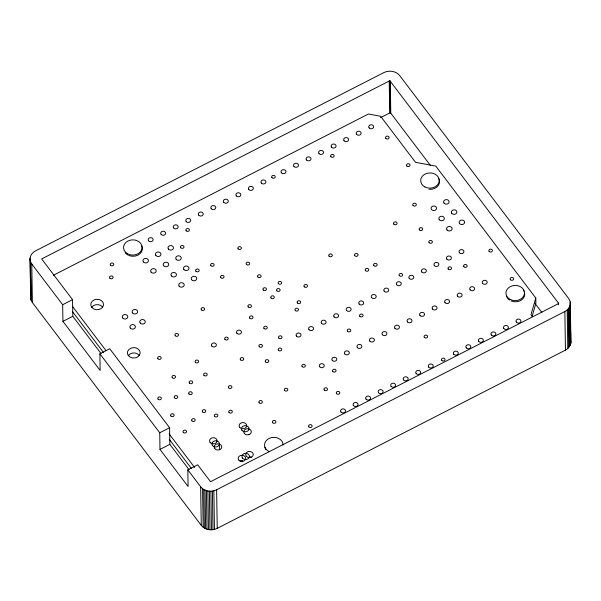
<?xml version="1.0" encoding="UTF-8"?>
<svg xmlns="http://www.w3.org/2000/svg" width="601" height="601" viewBox="0 0 601 601"><rect width="100%" height="100%" fill="white"/><g stroke="black" fill="none" stroke-linecap="round" stroke-linejoin="round"><path stroke-width="0.9" d="M30.05 259.271C29.9 255.643 32.424 252.458 35.542 250.872L383.769 72.631C388.967 70.009 396.021 70.941 399.74 75.628L568.614 298.434L569.861 300.688L570.341 303.137L570.897 342.968L570.199 345.387L567.802 348.55L565.458 350.128L217.231 528.369C212.033 530.991 204.979 530.059 201.26 525.372L32.386 302.566L31.139 300.312L30.659 297.863L30.05 259.271L30.538 261.72L31.778 263.974L62.669 304.73L62.932 321.362L100.142 370.456L99.879 353.816L109.743 348.768L169.595 427.732L169.858 444.364L188.969 469.584M30.659 297.863L30.959 295.399M570.341 303.137C570.492 306.765 567.975 309.951 564.85 311.536L216.623 489.777C211.432 492.399 204.37 491.468 200.651 486.772L187.835 469.869L197.706 464.813L210.538 481.709L558.727 303.467L389.854 80.699L41.664 258.933L72.533 299.674L72.796 316.314L100.991 353.501M570.897 342.968L570.649 330.385M242.023 461.884L242.473 460.321M53.662 275.423A5.8 4.755 -0.9 0 1 55.089 274.402L368.458 113.995L380.628 116.286L415.509 162.3L435.793 166.116L535.784 298.028L530.999 314.669L532.569 316.742M532.088 316.494L535.867 303.355L535.784 298.028M380.553 117.646L390.357 112.635L389.854 80.699M62.669 304.73L72.533 299.674M62.932 321.362L72.796 316.314M187.835 469.869L188.098 486.502L159.986 449.42L159.731 432.78L169.595 427.732M159.986 449.42L169.858 444.364M248.972 434.305L249.423 434.388M219.846 449.525L219.403 449.443L219.425 443.756M242.368 460.689L241.918 460.606A3.771 3.088 -0.9 0 0 240.047 461.072M390.357 112.635L430.384 165.41M535.078 303.535L541.869 312.497M72.436 306.322L105.806 350.345M169.151 433.922L194.604 467.503M72.518 311.649L103.627 352.689M169.234 439.248L191.291 468.352M99.879 353.816L159.731 432.78M570.199 301.897L570.529 323.03M570.041 305.601L570.649 344.2M570.048 312.633L570.206 322.745M569.598 306.795L570.199 345.387M568.967 307.93L569.575 346.522M568.163 308.989L568.771 347.581M567.194 309.951L567.802 348.55M564.85 311.536L565.458 350.128M558.344 302.957L558.374 304.782M390.274 81.21L390.77 113.146M389.223 81.007L389.726 112.95M216.623 489.777L217.231 528.369M213.866 490.807L214.467 529.406M212.386 491.1L212.987 529.691M210.876 491.227L211.477 529.819M209.358 491.19L209.967 529.782M207.863 490.987L208.464 529.586M206.406 490.634L207.014 529.226M205.031 490.123L205.632 528.722M203.739 489.469L204.348 528.069M202.567 488.688L203.176 527.28M200.651 486.772L201.26 525.372M31.778 263.974L32.386 302.566M30.538 261.72L31.139 300.312M30.689 277.94L30.944 294.475M30.103 258.032L30.801 299.103M269 451.494A9.285 7.603 -0.9 0 1 269.353 438.324A9.285 7.603 -0.9 0 1 283.101 445.093M249.438 456.752A3.771 3.088 -0.9 0 1 251.338 457.113M211.424 443.508A3.771 3.088 -0.9 0 1 212.649 443.102M141.828 246.042A9.285 7.603 -0.9 0 1 139.154 254.396A9.285 7.603 -0.9 0 1 128.704 255.387M127.885 254.989A9.285 7.603 -0.9 0 1 125.203 252.705M91.615 307.381A6.378 5.229 -0.9 0 1 102.658 307.051M128.231 355.694A6.378 5.229 -0.9 0 1 139.282 355.364M265.747 449.533A9.285 7.603 -0.9 0 1 264.898 447.227M438.587 178.369A9.285 7.603 -0.9 0 1 437.731 186.175A9.285 7.603 -0.9 0 1 428.919 189.262M524.778 293.942A9.285 7.603 -0.9 0 1 511.105 300.943M509.505 300.057A9.285 7.603 -0.9 0 1 506.478 296.06M523.396 290.178A9.285 7.603 -0.9 0 1 524.23 291.598M126.819 253.306A9.285 7.603 -0.9 0 0 141.949 248.769A9.285 7.603 -0.9 0 0 129.673 240.325A9.285 7.603 -0.9 0 0 126.819 253.306M424.892 186.934A9.285 7.603 -0.9 0 0 439.226 180.893A9.285 7.603 -0.9 0 0 425.748 173.779A9.285 7.603 -0.9 0 0 424.892 186.934M509.813 299.23A9.285 7.603 -0.9 0 0 524.455 293.716A9.285 7.603 -0.9 0 0 511.383 286.121A9.285 7.603 -0.9 0 0 509.813 299.23M466.248 347.821A2.464 2.021 -0.9 0 0 470.515 347.694A2.464 2.021 -0.9 0 0 468.269 344.726A2.464 2.021 -0.9 0 0 466.248 347.821M463.859 266.716A1.773 1.45 -0.9 0 0 466.924 266.619A1.773 1.45 -0.9 0 0 465.317 264.493A1.773 1.45 -0.9 0 0 463.859 266.716M407.433 321.858A2.464 2.021 -0.9 0 0 411.7 321.73A2.464 2.021 -0.9 0 0 409.454 318.763A2.464 2.021 -0.9 0 0 407.433 321.858M248.168 306.863A1.773 1.45 -0.9 0 0 251.233 306.765A1.773 1.45 -0.9 0 0 249.618 304.639A1.773 1.45 -0.9 0 0 248.168 306.863M148.545 240.761A2.464 2.021 -0.9 0 0 152.812 240.633A2.464 2.021 -0.9 0 0 150.566 237.665A2.464 2.021 -0.9 0 0 148.545 240.761M220.77 277.594A1.773 1.45 -0.9 0 0 223.835 277.504A1.773 1.45 -0.9 0 0 222.22 275.378A1.773 1.45 -0.9 0 0 220.77 277.594M365.476 270.585A1.773 1.45 -0.9 0 0 368.541 270.495A1.773 1.45 -0.9 0 0 366.926 268.369A1.773 1.45 -0.9 0 0 365.476 270.585M236.268 195.858A2.464 2.021 -0.9 0 0 240.535 195.731A2.464 2.021 -0.9 0 0 238.289 192.763A2.464 2.021 -0.9 0 0 236.268 195.858M229.056 412.451A1.773 1.45 -0.9 0 0 232.121 412.361A1.773 1.45 -0.9 0 0 230.514 410.228A1.773 1.45 -0.9 0 0 229.056 412.451M210.117 442.441A3.771 3.088 -0.9 0 0 216.645 442.246A3.771 3.088 -0.9 0 0 213.212 437.708A3.771 3.088 -0.9 0 0 210.117 442.441M186.13 230.746A1.773 1.45 -0.9 0 0 189.195 230.656A1.773 1.45 -0.9 0 0 187.58 228.523A1.773 1.45 -0.9 0 0 186.13 230.746M186.137 221.514A2.464 2.021 -0.9 0 0 190.404 221.386A2.464 2.021 -0.9 0 0 188.158 218.426A2.464 2.021 -0.9 0 0 186.137 221.514M163.615 265.687A2.757 2.254 -0.9 0 0 168.385 265.544A2.757 2.254 -0.9 0 0 165.876 262.231A2.757 2.254 -0.9 0 0 163.615 265.687M155.869 255.463A2.757 2.254 -0.9 0 0 160.64 255.32A2.757 2.254 -0.9 0 0 158.123 252.007A2.757 2.254 -0.9 0 0 155.869 255.463M459.525 223.512A2.757 2.254 -0.9 0 0 464.295 223.369A2.757 2.254 -0.9 0 0 461.786 220.056A2.757 2.254 -0.9 0 0 459.525 223.512M344.771 353.929A2.464 2.021 -0.9 0 0 349.038 353.801A2.464 2.021 -0.9 0 0 346.792 350.841A2.464 2.021 -0.9 0 0 344.771 353.929M359.841 316.276A1.773 1.45 -0.9 0 0 362.899 316.179A1.773 1.45 -0.9 0 0 361.291 314.053A1.773 1.45 -0.9 0 0 359.841 316.276M240.453 359.781A1.773 1.45 -0.9 0 0 243.51 359.691A1.773 1.45 -0.9 0 0 241.903 357.565A1.773 1.45 -0.9 0 0 240.453 359.781M446.836 259.106A2.464 2.021 -0.9 0 0 451.103 258.978A2.464 2.021 -0.9 0 0 448.857 256.011A2.464 2.021 -0.9 0 0 446.836 259.106M331.504 147.102A2.464 2.021 -0.9 0 0 335.779 146.975A2.464 2.021 -0.9 0 0 333.532 144.015A2.464 2.021 -0.9 0 0 331.504 147.102M161.076 234.345A2.464 2.021 -0.9 0 0 165.343 234.217A2.464 2.021 -0.9 0 0 163.096 231.25A2.464 2.021 -0.9 0 0 161.076 234.345M168.4 249.047A2.757 2.254 -0.9 0 0 173.171 248.904A2.757 2.254 -0.9 0 0 170.661 245.591A2.757 2.254 -0.9 0 0 168.4 249.047M478.779 341.406A2.464 2.021 -0.9 0 0 483.046 341.278A2.464 2.021 -0.9 0 0 480.8 338.31A2.464 2.021 -0.9 0 0 478.779 341.406M319.709 366.76A2.464 2.021 -0.9 0 0 323.977 366.633A2.464 2.021 -0.9 0 0 321.73 363.665A2.464 2.021 -0.9 0 0 319.709 366.76M265.507 361.862A1.773 1.45 -0.9 0 0 268.572 361.764A1.773 1.45 -0.9 0 0 266.957 359.638A1.773 1.45 -0.9 0 0 265.507 361.862M203.927 375.279A1.773 1.45 -0.9 0 0 206.992 375.182A1.773 1.45 -0.9 0 0 205.384 373.056A1.773 1.45 -0.9 0 0 203.927 375.279M434.305 265.522A2.464 2.021 -0.9 0 0 438.572 265.394A2.464 2.021 -0.9 0 0 436.326 262.427A2.464 2.021 -0.9 0 0 434.305 265.522M347.521 331.234A1.773 1.45 -0.9 0 0 350.586 331.136A1.773 1.45 -0.9 0 0 348.978 329.01A1.773 1.45 -0.9 0 0 347.521 331.234M201.358 309.815A1.773 1.45 -0.9 0 0 204.423 309.725A1.773 1.45 -0.9 0 0 202.807 307.599A1.773 1.45 -0.9 0 0 201.358 309.815M385.842 138.313A1.773 1.45 -0.9 0 0 388.907 138.222A1.773 1.45 -0.9 0 0 387.292 136.096A1.773 1.45 -0.9 0 0 385.842 138.313M173.606 227.929A2.464 2.021 -0.9 0 0 177.873 227.802A2.464 2.021 -0.9 0 0 175.627 224.834A2.464 2.021 -0.9 0 0 173.606 227.929M510.377 279.668A1.773 1.45 -0.9 0 0 513.442 279.578A1.773 1.45 -0.9 0 0 511.827 277.452A1.773 1.45 -0.9 0 0 510.377 279.668M143.339 261.878A2.757 2.254 -0.9 0 0 148.109 261.736A2.757 2.254 -0.9 0 0 145.592 258.422A2.757 2.254 -0.9 0 0 143.339 261.878M308.989 329.664A2.464 2.021 -0.9 0 0 313.256 329.536A2.464 2.021 -0.9 0 0 311.01 326.576A2.464 2.021 -0.9 0 0 308.989 329.664M257.837 276.933A1.773 1.45 -0.9 0 0 260.902 276.843A1.773 1.45 -0.9 0 0 259.286 274.717A1.773 1.45 -0.9 0 0 257.837 276.933M330.873 156.658A1.773 1.45 -0.9 0 0 333.938 156.568A1.773 1.45 -0.9 0 0 332.323 154.442A1.773 1.45 -0.9 0 0 330.873 156.658M446.994 229.928A2.757 2.254 -0.9 0 0 451.764 229.785A2.757 2.254 -0.9 0 0 449.255 226.472A2.757 2.254 -0.9 0 0 446.994 229.928M296.458 336.079A2.464 2.021 -0.9 0 0 300.725 335.951A2.464 2.021 -0.9 0 0 298.479 332.992A2.464 2.021 -0.9 0 0 296.458 336.079M246.387 264.342A1.773 1.45 -0.9 0 0 249.445 264.252A1.773 1.45 -0.9 0 0 247.837 262.126A1.773 1.45 -0.9 0 0 246.387 264.342M272.621 422.653A1.773 1.45 -0.9 0 0 275.686 422.563A1.773 1.45 -0.9 0 0 274.071 420.437A1.773 1.45 -0.9 0 0 272.621 422.653M263.185 289.952A1.773 1.45 -0.9 0 0 266.243 289.855A1.773 1.45 -0.9 0 0 264.635 287.729A1.773 1.45 -0.9 0 0 263.185 289.952M470.087 289.787A2.464 2.021 -0.9 0 0 474.362 289.659A2.464 2.021 -0.9 0 0 472.116 286.692A2.464 2.021 -0.9 0 0 470.087 289.787M432.495 309.027A2.464 2.021 -0.9 0 0 436.762 308.899A2.464 2.021 -0.9 0 0 434.515 305.939A2.464 2.021 -0.9 0 0 432.495 309.027M276.843 290.764A1.773 1.45 -0.9 0 0 279.908 290.674A1.773 1.45 -0.9 0 0 278.293 288.548A1.773 1.45 -0.9 0 0 276.843 290.764M393.805 224.083A1.773 1.45 -0.9 0 0 396.87 223.993A1.773 1.45 -0.9 0 0 395.255 221.867A1.773 1.45 -0.9 0 0 393.805 224.083M174.478 397.809A1.773 1.45 -0.9 0 0 177.543 397.719A1.773 1.45 -0.9 0 0 175.928 395.586A1.773 1.45 -0.9 0 0 174.478 397.809M223.737 202.274A2.464 2.021 -0.9 0 0 228.004 202.146A2.464 2.021 -0.9 0 0 225.758 199.179A2.464 2.021 -0.9 0 0 223.737 202.274M191.651 279.728A2.757 2.254 -0.9 0 0 196.422 279.585A2.757 2.254 -0.9 0 0 193.913 276.272A2.757 2.254 -0.9 0 0 191.651 279.728M172.247 377.661A1.773 1.45 -0.9 0 0 175.312 377.563A1.773 1.45 -0.9 0 0 173.697 375.437A1.773 1.45 -0.9 0 0 172.247 377.661M189.398 383.07A1.773 1.45 -0.9 0 0 192.463 382.98A1.773 1.45 -0.9 0 0 190.848 380.854A1.773 1.45 -0.9 0 0 189.398 383.07M246.26 456.159A3.771 3.088 -0.9 0 0 252.788 455.964A3.771 3.088 -0.9 0 0 249.355 451.434A3.771 3.088 -0.9 0 0 246.26 456.159M128.344 355.597A6.378 5.229 -0.9 0 0 139.387 355.266A6.378 5.229 -0.9 0 0 133.572 347.596A6.378 5.229 -0.9 0 0 128.344 355.597M188.947 393.948A1.773 1.45 -0.9 0 0 192.012 393.858A1.773 1.45 -0.9 0 0 190.397 391.732A1.773 1.45 -0.9 0 0 188.947 393.948M431.488 209.479A2.757 2.254 -0.9 0 0 436.258 209.336A2.757 2.254 -0.9 0 0 433.749 206.023A2.757 2.254 -0.9 0 0 431.488 209.479M281.381 172.765A2.464 2.021 -0.9 0 0 285.648 172.637A2.464 2.021 -0.9 0 0 283.402 169.67A2.464 2.021 -0.9 0 0 281.381 172.765M424.336 337.334A1.773 1.45 -0.9 0 0 427.394 337.244A1.773 1.45 -0.9 0 0 425.786 335.118A1.773 1.45 -0.9 0 0 424.336 337.334M297.39 302.957A1.773 1.45 -0.9 0 0 300.455 302.866A1.773 1.45 -0.9 0 0 298.84 300.74A1.773 1.45 -0.9 0 0 297.39 302.957M444.019 203.063A2.757 2.254 -0.9 0 0 448.789 202.92A2.757 2.254 -0.9 0 0 446.28 199.607A2.757 2.254 -0.9 0 0 444.019 203.063M516.372 322.159A2.464 2.021 -0.9 0 0 520.639 322.031A2.464 2.021 -0.9 0 0 518.393 319.071A2.464 2.021 -0.9 0 0 516.372 322.159M183.26 432.344A1.773 1.45 -0.9 0 0 186.325 432.254A1.773 1.45 -0.9 0 0 184.71 430.128A1.773 1.45 -0.9 0 0 183.26 432.344M369.833 341.098A2.464 2.021 -0.9 0 0 374.107 340.97A2.464 2.021 -0.9 0 0 371.861 338.01A2.464 2.021 -0.9 0 0 369.833 341.098M211.199 208.682A2.464 2.021 -0.9 0 0 215.474 208.555A2.464 2.021 -0.9 0 0 213.227 205.595A2.464 2.021 -0.9 0 0 211.199 208.682M321.52 323.248A2.464 2.021 -0.9 0 0 325.787 323.12A2.464 2.021 -0.9 0 0 323.541 320.16A2.464 2.021 -0.9 0 0 321.52 323.248M211.822 346.048A2.464 2.021 -0.9 0 0 216.09 345.921A2.464 2.021 -0.9 0 0 213.843 342.953A2.464 2.021 -0.9 0 0 211.822 346.048M357.302 347.513A2.464 2.021 -0.9 0 0 361.577 347.386A2.464 2.021 -0.9 0 0 359.33 344.426A2.464 2.021 -0.9 0 0 357.302 347.513M419.964 315.442A2.464 2.021 -0.9 0 0 424.231 315.315A2.464 2.021 -0.9 0 0 421.985 312.347A2.464 2.021 -0.9 0 0 419.964 315.442M334.051 316.84A2.464 2.021 -0.9 0 0 338.318 316.712A2.464 2.021 -0.9 0 0 336.072 313.745A2.464 2.021 -0.9 0 0 334.051 316.84M441.773 360.345A1.773 1.45 -0.9 0 0 444.838 360.254A1.773 1.45 -0.9 0 0 443.222 358.128A1.773 1.45 -0.9 0 0 441.773 360.345M336.545 393.625A1.773 1.45 -0.9 0 0 339.61 393.535A1.773 1.45 -0.9 0 0 337.995 391.409A1.773 1.45 -0.9 0 0 336.545 393.625M356.573 134.278A2.464 2.021 -0.9 0 0 360.84 134.151A2.464 2.021 -0.9 0 0 358.594 131.183A2.464 2.021 -0.9 0 0 356.573 134.278M489.109 251.376A1.773 1.45 -0.9 0 0 492.174 251.286A1.773 1.45 -0.9 0 0 490.566 249.16A1.773 1.45 -0.9 0 0 489.109 251.376M399.304 275.626A1.773 1.45 -0.9 0 0 402.37 275.536A1.773 1.45 -0.9 0 0 400.754 273.41A1.773 1.45 -0.9 0 0 399.304 275.626M369.104 127.863A2.464 2.021 -0.9 0 0 373.371 127.735A2.464 2.021 -0.9 0 0 371.125 124.768A2.464 2.021 -0.9 0 0 369.104 127.863M302.108 366.542A1.773 1.45 -0.9 0 0 305.165 366.452A1.773 1.45 -0.9 0 0 303.558 364.326A1.773 1.45 -0.9 0 0 302.108 366.542M176.153 259.271A2.757 2.254 -0.9 0 0 180.924 259.129A2.757 2.254 -0.9 0 0 178.407 255.816A2.757 2.254 -0.9 0 0 176.153 259.271M439.241 219.703A2.757 2.254 -0.9 0 0 444.011 219.56A2.757 2.254 -0.9 0 0 441.502 216.247A2.757 2.254 -0.9 0 0 439.241 219.703M419.4 229.86A1.773 1.45 -0.9 0 0 422.465 229.77A1.773 1.45 -0.9 0 0 420.85 227.636A1.773 1.45 -0.9 0 0 419.4 229.86M259.189 346.642A1.773 1.45 -0.9 0 0 262.254 346.552A1.773 1.45 -0.9 0 0 260.639 344.418A1.773 1.45 -0.9 0 0 259.189 346.642M457.556 296.195A2.464 2.021 -0.9 0 0 461.823 296.068A2.464 2.021 -0.9 0 0 459.577 293.108A2.464 2.021 -0.9 0 0 457.556 296.195M344.035 140.694A2.464 2.021 -0.9 0 0 348.31 140.566A2.464 2.021 -0.9 0 0 346.063 137.599A2.464 2.021 -0.9 0 0 344.035 140.694M195.378 362.275A1.773 1.45 -0.9 0 0 198.435 362.178A1.773 1.45 -0.9 0 0 196.827 360.052A1.773 1.45 -0.9 0 0 195.378 362.275M308.839 426.83A1.773 1.45 -0.9 0 0 311.896 426.74A1.773 1.45 -0.9 0 0 310.289 424.614A1.773 1.45 -0.9 0 0 308.839 426.83M384.182 291.177A2.464 2.021 -0.9 0 0 388.449 291.049A2.464 2.021 -0.9 0 0 386.203 288.089A2.464 2.021 -0.9 0 0 384.182 291.177M110.494 265.199A1.773 1.45 -0.9 0 0 113.559 265.109A1.773 1.45 -0.9 0 0 111.944 262.983A1.773 1.45 -0.9 0 0 110.494 265.199M396.713 284.761A2.464 2.021 -0.9 0 0 400.98 284.634A2.464 2.021 -0.9 0 0 398.733 281.674A2.464 2.021 -0.9 0 0 396.713 284.761M409.243 278.353A2.464 2.021 -0.9 0 0 413.511 278.218A2.464 2.021 -0.9 0 0 411.264 275.258A2.464 2.021 -0.9 0 0 409.243 278.353M421.774 271.937A2.464 2.021 -0.9 0 0 426.041 271.81A2.464 2.021 -0.9 0 0 423.795 268.842A2.464 2.021 -0.9 0 0 421.774 271.937M459.367 252.69A2.464 2.021 -0.9 0 0 463.634 252.563A2.464 2.021 -0.9 0 0 461.388 249.603A2.464 2.021 -0.9 0 0 459.367 252.69M214.767 448.579A3.771 3.088 -0.9 0 0 221.296 448.376A3.771 3.088 -0.9 0 0 217.862 443.846A3.771 3.088 -0.9 0 0 214.767 448.579M238.74 460.013A3.771 3.088 -0.9 0 0 245.268 459.818A3.771 3.088 -0.9 0 0 241.835 455.28A3.771 3.088 -0.9 0 0 238.74 460.013M224.947 339.332A1.773 1.45 -0.9 0 0 228.012 339.234A1.773 1.45 -0.9 0 0 226.397 337.108A1.773 1.45 -0.9 0 0 224.947 339.332M354.793 255.695A1.773 1.45 -0.9 0 0 357.858 255.598A1.773 1.45 -0.9 0 0 356.243 253.472A1.773 1.45 -0.9 0 0 354.793 255.695M394.902 328.274A2.464 2.021 -0.9 0 0 399.169 328.146A2.464 2.021 -0.9 0 0 396.923 325.179A2.464 2.021 -0.9 0 0 394.902 328.274M445.025 302.611A2.464 2.021 -0.9 0 0 449.293 302.483A2.464 2.021 -0.9 0 0 447.046 299.523A2.464 2.021 -0.9 0 0 445.025 302.611M382.371 334.689A2.464 2.021 -0.9 0 0 386.638 334.562A2.464 2.021 -0.9 0 0 384.392 331.594A2.464 2.021 -0.9 0 0 382.371 334.689M482.626 283.371A2.464 2.021 -0.9 0 0 486.893 283.244A2.464 2.021 -0.9 0 0 484.646 280.276A2.464 2.021 -0.9 0 0 482.626 283.371M340.925 411.963A2.464 2.021 -0.9 0 0 345.199 411.835A2.464 2.021 -0.9 0 0 342.946 408.875A2.464 2.021 -0.9 0 0 340.925 411.963M179.121 286.144A2.757 2.254 -0.9 0 0 183.891 285.993A2.757 2.254 -0.9 0 0 181.382 282.688A2.757 2.254 -0.9 0 0 179.121 286.144M271.021 297.998A1.773 1.45 -0.9 0 0 274.086 297.908A1.773 1.45 -0.9 0 0 272.478 295.782A1.773 1.45 -0.9 0 0 271.021 297.998M244.344 433.441A3.771 3.088 -0.9 0 0 250.872 433.246A3.771 3.088 -0.9 0 0 247.439 428.708A3.771 3.088 -0.9 0 0 244.344 433.441M429.091 242.639A1.773 1.45 -0.9 0 0 432.157 242.549A1.773 1.45 -0.9 0 0 430.541 240.423A1.773 1.45 -0.9 0 0 429.091 242.639M183.898 269.496A2.757 2.254 -0.9 0 0 188.669 269.353A2.757 2.254 -0.9 0 0 186.16 266.04A2.757 2.254 -0.9 0 0 183.898 269.496M295.241 310.447A1.773 1.45 -0.9 0 0 298.306 310.349A1.773 1.45 -0.9 0 0 296.691 308.223A1.773 1.45 -0.9 0 0 295.241 310.447M238.116 248.844A1.773 1.45 -0.9 0 0 241.181 248.754A1.773 1.45 -0.9 0 0 239.566 246.628A1.773 1.45 -0.9 0 0 238.116 248.844M109.84 278.113A1.773 1.45 -0.9 0 0 112.905 278.015A1.773 1.45 -0.9 0 0 111.29 275.889A1.773 1.45 -0.9 0 0 109.84 278.113M318.973 153.518A2.464 2.021 -0.9 0 0 323.24 153.39A2.464 2.021 -0.9 0 0 320.994 150.43A2.464 2.021 -0.9 0 0 318.973 153.518M391.056 386.308A2.464 2.021 -0.9 0 0 395.323 386.18A2.464 2.021 -0.9 0 0 393.077 383.213A2.464 2.021 -0.9 0 0 391.056 386.308M171.368 275.912A2.757 2.254 -0.9 0 0 176.138 275.769A2.757 2.254 -0.9 0 0 173.629 272.456A2.757 2.254 -0.9 0 0 171.368 275.912M195.896 271.164A1.773 1.45 -0.9 0 0 198.961 271.074A1.773 1.45 -0.9 0 0 197.346 268.947A1.773 1.45 -0.9 0 0 195.896 271.164M378.525 392.723A2.464 2.021 -0.9 0 0 382.792 392.588A2.464 2.021 -0.9 0 0 380.546 389.628A2.464 2.021 -0.9 0 0 378.525 392.723M353.456 405.547A2.464 2.021 -0.9 0 0 357.73 405.42A2.464 2.021 -0.9 0 0 355.484 402.46A2.464 2.021 -0.9 0 0 353.456 405.547M371.643 297.593A2.464 2.021 -0.9 0 0 375.918 297.465A2.464 2.021 -0.9 0 0 373.672 294.505A2.464 2.021 -0.9 0 0 371.643 297.593M261.33 183.027A2.464 2.021 -0.9 0 0 265.597 182.899A2.464 2.021 -0.9 0 0 263.351 179.932A2.464 2.021 -0.9 0 0 261.33 183.027M271.945 177.595A1.773 1.45 -0.9 0 0 275.01 177.498A1.773 1.45 -0.9 0 0 273.395 175.372A1.773 1.45 -0.9 0 0 271.945 177.595M306.442 159.934A2.464 2.021 -0.9 0 0 310.709 159.806A2.464 2.021 -0.9 0 0 308.463 156.846A2.464 2.021 -0.9 0 0 306.442 159.934M346.582 310.424A2.464 2.021 -0.9 0 0 350.849 310.296A2.464 2.021 -0.9 0 0 348.603 307.329A2.464 2.021 -0.9 0 0 346.582 310.424M359.113 304.008A2.464 2.021 -0.9 0 0 363.387 303.881A2.464 2.021 -0.9 0 0 361.141 300.913A2.464 2.021 -0.9 0 0 359.113 304.008M198.668 215.098A2.464 2.021 -0.9 0 0 202.935 214.97A2.464 2.021 -0.9 0 0 200.689 212.01A2.464 2.021 -0.9 0 0 198.668 215.098M132.536 312.933A2.757 2.254 -0.9 0 0 137.306 312.79A2.757 2.254 -0.9 0 0 134.797 309.477A2.757 2.254 -0.9 0 0 132.536 312.933M453.71 354.229A2.464 2.021 -0.9 0 0 457.985 354.102A2.464 2.021 -0.9 0 0 455.738 351.142A2.464 2.021 -0.9 0 0 453.71 354.229M122.672 317.982A2.757 2.254 -0.9 0 0 127.442 317.839A2.757 2.254 -0.9 0 0 124.933 314.526A2.757 2.254 -0.9 0 0 122.672 317.982M212.446 445.506A3.771 3.088 -0.9 0 0 218.974 445.311A3.771 3.088 -0.9 0 0 215.541 440.781A3.771 3.088 -0.9 0 0 212.446 445.506M324.224 389.996A1.773 1.45 -0.9 0 0 327.29 389.906A1.773 1.45 -0.9 0 0 325.682 387.773A1.773 1.45 -0.9 0 0 324.224 389.996M242.015 430.369A3.771 3.088 -0.9 0 0 248.544 430.173A3.771 3.088 -0.9 0 0 245.11 425.643A3.771 3.088 -0.9 0 0 242.015 430.369M242.504 458.082A3.771 3.088 -0.9 0 0 249.032 457.887A3.771 3.088 -0.9 0 0 245.591 453.357A3.771 3.088 -0.9 0 0 242.504 458.082M278.759 338.04A1.773 1.45 -0.9 0 0 281.824 337.95A1.773 1.45 -0.9 0 0 280.216 335.824A1.773 1.45 -0.9 0 0 278.759 338.04M428.648 367.061A2.464 2.021 -0.9 0 0 432.915 366.933A2.464 2.021 -0.9 0 0 430.669 363.973A2.464 2.021 -0.9 0 0 428.648 367.061M180.721 247.71A1.773 1.45 -0.9 0 0 183.786 247.612A1.773 1.45 -0.9 0 0 182.171 245.486A1.773 1.45 -0.9 0 0 180.721 247.71M304.204 286.7A1.773 1.45 -0.9 0 0 307.261 286.602A1.773 1.45 -0.9 0 0 305.654 284.476A1.773 1.45 -0.9 0 0 304.204 286.7M228.65 387.818A1.773 1.45 -0.9 0 0 231.716 387.728A1.773 1.45 -0.9 0 0 230.1 385.602A1.773 1.45 -0.9 0 0 228.65 387.818M293.912 166.349A2.464 2.021 -0.9 0 0 298.179 166.222A2.464 2.021 -0.9 0 0 295.932 163.254A2.464 2.021 -0.9 0 0 293.912 166.349M284.551 390.432A1.773 1.45 -0.9 0 0 287.616 390.342A1.773 1.45 -0.9 0 0 286.008 388.216A1.773 1.45 -0.9 0 0 284.551 390.432M158.071 399.109A1.773 1.45 -0.9 0 0 161.136 399.019A1.773 1.45 -0.9 0 0 159.52 396.893A1.773 1.45 -0.9 0 0 158.071 399.109M332.766 371.433A1.773 1.45 -0.9 0 0 335.831 371.335A1.773 1.45 -0.9 0 0 334.216 369.209A1.773 1.45 -0.9 0 0 332.766 371.433M259.106 402.753A1.773 1.45 -0.9 0 0 262.164 402.655A1.773 1.45 -0.9 0 0 260.556 400.529A1.773 1.45 -0.9 0 0 259.106 402.753M157.913 358.737A1.773 1.45 -0.9 0 0 160.97 358.647A1.773 1.45 -0.9 0 0 159.363 356.521A1.773 1.45 -0.9 0 0 157.913 358.737M278.458 350.263A1.773 1.45 -0.9 0 0 281.523 350.173A1.773 1.45 -0.9 0 0 279.908 348.039A1.773 1.45 -0.9 0 0 278.458 350.263M191.914 420.82A1.773 1.45 -0.9 0 0 194.979 420.723A1.773 1.45 -0.9 0 0 193.364 418.596A1.773 1.45 -0.9 0 0 191.914 420.82M170.857 415.982A1.773 1.45 -0.9 0 0 173.922 415.892A1.773 1.45 -0.9 0 0 172.307 413.766A1.773 1.45 -0.9 0 0 170.857 415.982M214.587 416.305A1.773 1.45 -0.9 0 0 217.652 416.215A1.773 1.45 -0.9 0 0 216.037 414.089A1.773 1.45 -0.9 0 0 214.587 416.305M202.507 411.843A1.773 1.45 -0.9 0 0 205.572 411.753A1.773 1.45 -0.9 0 0 203.964 409.627A1.773 1.45 -0.9 0 0 202.507 411.843M249.746 318.117A1.773 1.45 -0.9 0 0 252.811 318.027A1.773 1.45 -0.9 0 0 251.195 315.901A1.773 1.45 -0.9 0 0 249.746 318.117M210.846 265.642A1.773 1.45 -0.9 0 0 213.903 265.552A1.773 1.45 -0.9 0 0 212.296 263.426A1.773 1.45 -0.9 0 0 210.846 265.642M175.222 335.681A1.773 1.45 -0.9 0 0 178.287 335.591A1.773 1.45 -0.9 0 0 176.671 333.465A1.773 1.45 -0.9 0 0 175.222 335.681M278.368 283.597A1.773 1.45 -0.9 0 0 281.433 283.507A1.773 1.45 -0.9 0 0 279.818 281.381A1.773 1.45 -0.9 0 0 278.368 283.597M448.233 269.038A1.773 1.45 -0.9 0 0 451.291 268.947A1.773 1.45 -0.9 0 0 449.683 266.821A1.773 1.45 -0.9 0 0 448.233 269.038M373.867 265.582A1.773 1.45 -0.9 0 0 376.932 265.492A1.773 1.45 -0.9 0 0 375.317 263.366A1.773 1.45 -0.9 0 0 373.867 265.582M329.025 256.109A1.773 1.45 -0.9 0 0 332.083 256.018A1.773 1.45 -0.9 0 0 330.475 253.892A1.773 1.45 -0.9 0 0 329.025 256.109M406.772 165.929A1.773 1.45 -0.9 0 0 409.837 165.831A1.773 1.45 -0.9 0 0 408.222 163.705A1.773 1.45 -0.9 0 0 406.772 165.929M413.06 205.429A1.773 1.45 -0.9 0 0 416.125 205.332A1.773 1.45 -0.9 0 0 414.51 203.206A1.773 1.45 -0.9 0 0 413.06 205.429M263.997 328.424A1.773 1.45 -0.9 0 0 267.062 328.334A1.773 1.45 -0.9 0 0 265.447 326.208A1.773 1.45 -0.9 0 0 263.997 328.424M491.31 334.99A2.464 2.021 -0.9 0 0 495.577 334.862A2.464 2.021 -0.9 0 0 493.331 331.895A2.464 2.021 -0.9 0 0 491.31 334.99M503.841 328.574A2.464 2.021 -0.9 0 0 508.108 328.446A2.464 2.021 -0.9 0 0 505.862 325.479A2.464 2.021 -0.9 0 0 503.841 328.574M451.772 213.287A2.757 2.254 -0.9 0 0 456.542 213.145A2.757 2.254 -0.9 0 0 454.033 209.832A2.757 2.254 -0.9 0 0 451.772 213.287M151.084 272.103A2.757 2.254 -0.9 0 0 155.854 271.96A2.757 2.254 -0.9 0 0 153.345 268.647A2.757 2.254 -0.9 0 0 151.084 272.103M248.799 189.443A2.464 2.021 -0.9 0 0 253.066 189.315A2.464 2.021 -0.9 0 0 250.82 186.348A2.464 2.021 -0.9 0 0 248.799 189.443M365.994 399.132A2.464 2.021 -0.9 0 0 370.261 399.004A2.464 2.021 -0.9 0 0 368.015 396.044A2.464 2.021 -0.9 0 0 365.994 399.132M403.587 379.892A2.464 2.021 -0.9 0 0 407.854 379.764A2.464 2.021 -0.9 0 0 405.607 376.797A2.464 2.021 -0.9 0 0 403.587 379.892M416.117 373.476A2.464 2.021 -0.9 0 0 420.384 373.349A2.464 2.021 -0.9 0 0 418.138 370.381A2.464 2.021 -0.9 0 0 416.117 373.476M239.694 427.303A3.771 3.088 -0.9 0 0 246.222 427.108A3.771 3.088 -0.9 0 0 242.789 422.571A3.771 3.088 -0.9 0 0 239.694 427.303M140.168 323A2.757 2.254 -0.9 0 0 144.939 322.857A2.757 2.254 -0.9 0 0 142.429 319.544A2.757 2.254 -0.9 0 0 140.168 323M130.297 328.048A2.757 2.254 -0.9 0 0 135.067 327.906A2.757 2.254 -0.9 0 0 132.558 324.593A2.757 2.254 -0.9 0 0 130.297 328.048M91.72 307.284A6.378 5.229 -0.9 0 0 102.771 306.953A6.378 5.229 -0.9 0 0 96.956 299.283A6.378 5.229 -0.9 0 0 91.72 307.284M236.884 333.217A2.464 2.021 -0.9 0 0 241.159 333.089A2.464 2.021 -0.9 0 0 238.913 330.122A2.464 2.021 -0.9 0 0 236.884 333.217M332.24 360.345A2.464 2.021 -0.9 0 0 336.507 360.217A2.464 2.021 -0.9 0 0 334.261 357.249A2.464 2.021 -0.9 0 0 332.24 360.345"/></g></svg>
